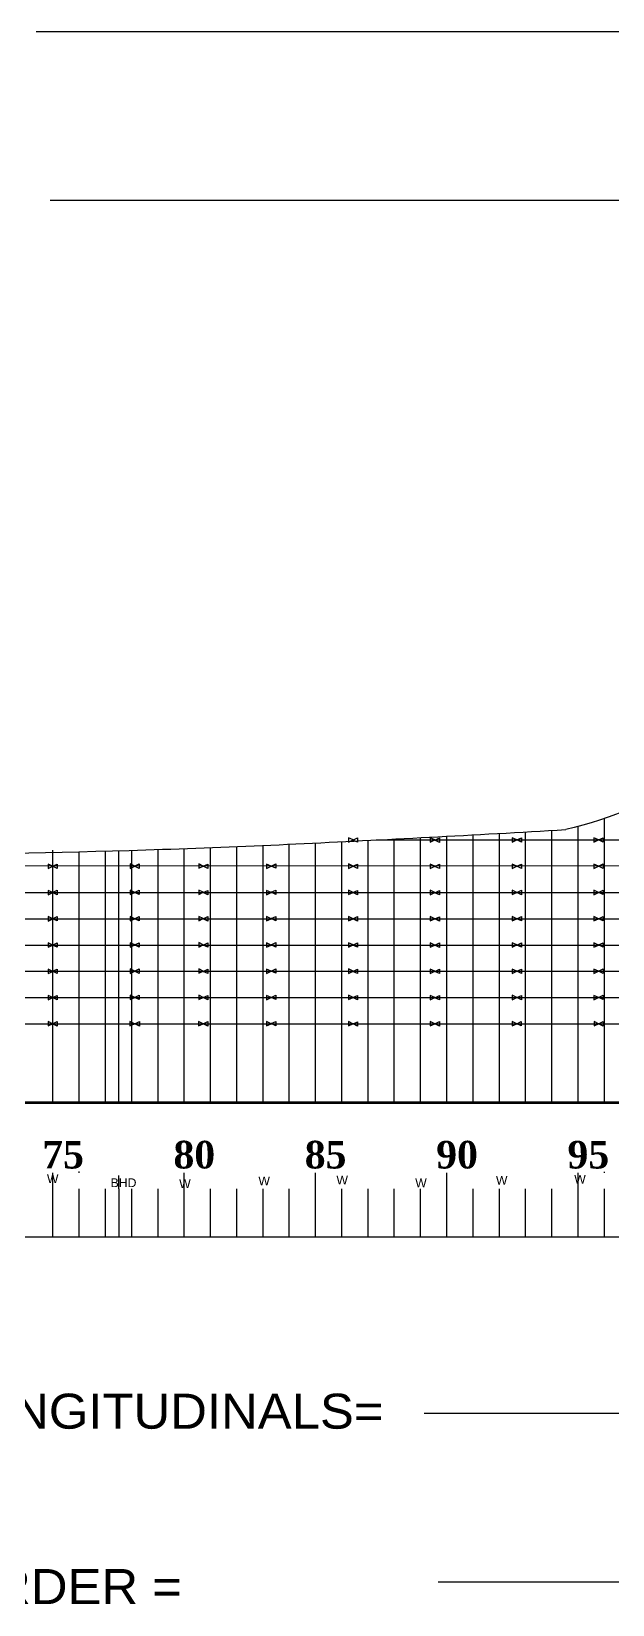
# Model space of a CAD drawing. Header units: millimetres. Extents: x -312175 to -205095, y 187857 to 277449.
# Drawn here: x -242331 to -229054, y 224533 to 260478 of the extents above; entities that cross this region are included whole.
import ezdxf

# ---------------------------------------------------------------- set-up
doc = ezdxf.new("R2010")
doc.units = ezdxf.units.MM
doc.header["$MEASUREMENT"] = 0
doc.layers.add('B.line', color=1, linetype='Continuous', lineweight=25)
doc.layers.add('Layer1', color=7, linetype='Continuous')
doc.styles.add('MtXpl_Times_New_Roma_1', font='timesbd.ttf')
doc.styles.get("Standard").update_dxf_attribs({"font": 'arial.ttf', "height": 50})

msp = doc.modelspace()

# ---------------------------------------------------------------- linework, layer by layer
for p, q in [((-242223, 260478), (-223153, 260478)), ((-241903, 256626), (-224115, 256626)), ((-229840, 235992), (-229840, 242310)), ((-229240, 235992), (-229240, 242494)), ((-235840, 235992), (-235840, 241934)), ((-235240, 235992), (-235240, 241963)), ((-234640, 235992), (-234640, 241994)), ((-234452, 242003), (-213476, 242003)), ((-234040, 235992), (-234040, 242025)), ((-233440, 235992), (-233440, 242056)), ((-232840, 235992), (-232840, 242088)), ((-232240, 235992), (-232240, 242121)), ((-231640, 235992), (-231640, 242154)), ((-231040, 235992), (-231040, 242187)), ((-230440, 235992), (-230440, 242221)), ((-241840, 235992), (-241840, 241769)), ((-241240, 235992), (-241240, 241735)), ((-240640, 235992), (-240640, 241750)), ((-240332, 235977), (-240332, 241759)), ((-240040, 235992), (-240040, 241768)), ((-239440, 235992), (-239440, 241786)), ((-238840, 235992), (-238840, 241807)), ((-238240, 235992), (-238240, 241830)), ((-237640, 235992), (-237640, 241854)), ((-237040, 235992), (-237040, 241879)), ((-236440, 235992), (-236440, 241906)), ((-288813, 241445), (-213640, 241404)), ((-288426, 240798), (-213869, 240803)), ((-287922, 240203), (-214071, 240203)), ((-287249, 239603), (-214279, 239603)), ((-286371, 239003), (-214494, 239003)), ((-285186, 238403), (-214723, 238403)), ((-283579, 237803), (-215001, 237803)), ((-233361, 228903), (-214291, 228903)), ((-233040, 225051), (-215253, 225051))]:
    msp.add_line(p, q)
at = {"lineweight": -2}
msp.add_line((-286748, 235992), (-205437, 235992), dxfattribs=at)
at = {"color": 240, "true_color": 0xed1f24}
for p, q in [((-241240, 234399), (-241240, 234431)), ((-229240, 234399), (-229240, 234417))]:
    msp.add_line(p, q, dxfattribs=at)
at = {"color": 4}
msp.add_line((-240332, 234030), (-240332, 234336), dxfattribs=at)
at = {"color": 0, "lineweight": -2}
msp.add_line((-289174, 232935), (-211468, 232935), dxfattribs=at)
msp.add_open_spline([(-289139, 245550), (-289123, 244834), (-289102, 243825), (-289185, 241374), (-286784, 238860), (-283271, 237703), (-279606, 236480), (-277513, 235952), (-276150, 236017), (-256822, 236017), (-237493, 236017), (-218164, 236017), (-217935, 236016), (-217704, 236033), (-217290, 236098), (-217107, 236140), (-216839, 236222), (-216750, 236253), (-216619, 236304), (-216576, 236322), (-216490, 236360), (-216448, 236379), (-216363, 236420), (-216321, 236442), (-216220, 236496), (-216162, 236531), (-216042, 236606), (-215982, 236647), (-215893, 236712), (-215864, 236735), (-215807, 236781), (-215779, 236804), (-215712, 236863), (-215673, 236899), (-215513, 237056), (-215400, 237188), (-215246, 237399), (-215197, 237471), (-215130, 237578), (-215110, 237611), (-215030, 237747), (-214974, 237852), (-214895, 238013), (-214869, 238067), (-214777, 238269), (-214715, 238419), (-214627, 238647), (-214598, 238723), (-214555, 238838), (-214541, 238876), (-214513, 238952), (-214499, 238991), (-214354, 239389), (-214227, 239750), (-214040, 240293), (-213979, 240474), (-213888, 240745), (-213858, 240836), (-213453, 242057), (-213097, 243198), (-212541, 244899), (-212351, 245464), (-212055, 246307), (-211954, 246587), (-211804, 246990), (-211758, 247113), (-211711, 247236)], degree=3, knots=[1681.791469, 1681.791469, 1681.791469, 1681.791469, 3670.526837, 4586.107178, 8044.060572, 11899.904344, 15317.296453, 18668.44851, 18668.44851, 18668.44851, 18669.44851, 18669.44851, 18669.44851, 19216.196281, 19216.196281, 19656.278089, 19656.278089, 19876.318993, 19876.318993, 19986.339445, 19986.339445, 20096.359897, 20096.359897, 20206.380349, 20206.380349, 20365.163906, 20365.163906, 20535.664751, 20535.664751, 20620.915174, 20620.915174, 20706.165596, 20706.165596, 20827.738057, 20827.738057, 21222.855369, 21222.855369, 21420.414024, 21420.414024, 21508.03899, 21508.03899, 21778.099881, 21778.099881, 21913.130327, 21913.130327, 22277.803396, 22277.803396, 22460.13993, 22460.13993, 22551.308197, 22551.308197, 22642.476465, 22642.476465, 23501.280818, 23501.280818, 23930.682995, 23930.682995, 24145.384084, 24145.384084, 26819.424213, 26819.424213, 28156.444278, 28156.444278, 28824.95431, 28824.95431, 29120.817469, 29120.817469, 29120.817469, 29120.817469])
at = {"lineweight": -2}
for points, knots in [([(-224690, 245881), (-224672, 245881), (-224653, 245881), (-224635, 245881), (-226012, 244051), (-228047, 242714), (-230125, 242239)], [0, 0, 0, 0, 1, 1, 1, 6362.109799, 6362.109799, 6362.109799, 6362.109799]), ([(-262676, 241818), (-258964, 241769), (-251186, 241641), (-241369, 241657), (-234234, 242010), (-231163, 242180), (-230125, 242239)], [26421.916067, 26421.916067, 26421.916067, 26421.916067, 37565.564867, 49772.722277, 55880.986431, 59001.102266, 59001.102266, 59001.102266, 59001.102266])]:
    msp.add_open_spline(points, degree=3, knots=knots, dxfattribs=at)
at = {"layer": 'B.line'}
for p, q in [((-234984, 242005), (-235088, 242055)), ((-235088, 242055), (-235088, 242005)), ((-235088, 242005), (-235088, 241955)), ((-235088, 241955), (-234984, 242005)), ((-234985, 242001), (-234881, 242051)), ((-234881, 241951), (-234985, 242001)), ((-234881, 242051), (-234881, 242001)), ((-234881, 242001), (-234881, 241951)), ((-233115, 242003), (-233219, 242053)), ((-233219, 242053), (-233219, 242003)), ((-233219, 242003), (-233219, 241953)), ((-233219, 241953), (-233115, 242003)), ((-233113, 241999), (-233009, 242049)), ((-233009, 241949), (-233113, 241999)), ((-233009, 242049), (-233009, 241999)), ((-233009, 241999), (-233009, 241949)), ((-231243, 242004), (-231347, 242054)), ((-231347, 242054), (-231347, 242004)), ((-231347, 242004), (-231347, 241954)), ((-231347, 241954), (-231243, 242004)), ((-231239, 242003), (-231135, 242053)), ((-231135, 241953), (-231239, 242003)), ((-231135, 242053), (-231135, 242003)), ((-231135, 242003), (-231135, 241953)), ((-229374, 242003), (-229478, 242053)), ((-229478, 242053), (-229478, 242003)), ((-229478, 242003), (-229478, 241953)), ((-229478, 241953), (-229374, 242003)), ((-229373, 242005), (-229269, 242055)), ((-229269, 241955), (-229373, 242005)), ((-229269, 242055), (-229269, 242005)), ((-229269, 242005), (-229269, 241955)), ((-241844, 241401), (-241948, 241451)), ((-241948, 241451), (-241948, 241401)), ((-241948, 241401), (-241948, 241351)), ((-241948, 241351), (-241844, 241401)), ((-241848, 241403), (-241744, 241453)), ((-241744, 241353), (-241848, 241403)), ((-241744, 241453), (-241744, 241403)), ((-241744, 241403), (-241744, 241353)), ((-239973, 241405), (-240077, 241455)), ((-240077, 241455), (-240077, 241405)), ((-240077, 241405), (-240077, 241355)), ((-240077, 241355), (-239973, 241405)), ((-239975, 241405), (-239871, 241455)), ((-239871, 241355), (-239975, 241405)), ((-239871, 241455), (-239871, 241405)), ((-239871, 241405), (-239871, 241355)), ((-238405, 241407), (-238509, 241457)), ((-238509, 241457), (-238509, 241407)), ((-238509, 241407), (-238509, 241357)), ((-238509, 241357), (-238405, 241407)), ((-238405, 241401), (-238301, 241451)), ((-238301, 241351), (-238405, 241401)), ((-238301, 241451), (-238301, 241401)), ((-238301, 241401), (-238301, 241351)), ((-236858, 241402), (-236962, 241452)), ((-236962, 241452), (-236962, 241402)), ((-236962, 241402), (-236962, 241352)), ((-236962, 241352), (-236858, 241402)), ((-236851, 241407), (-236747, 241457)), ((-236747, 241357), (-236851, 241407)), ((-236747, 241457), (-236747, 241407)), ((-236747, 241407), (-236747, 241357)), ((-234984, 241405), (-235088, 241455)), ((-235088, 241455), (-235088, 241405)), ((-235088, 241405), (-235088, 241355)), ((-235088, 241355), (-234984, 241405)), ((-234985, 241401), (-234881, 241451)), ((-234881, 241351), (-234985, 241401)), ((-234881, 241451), (-234881, 241401)), ((-234881, 241401), (-234881, 241351)), ((-233115, 241403), (-233219, 241453)), ((-233219, 241453), (-233219, 241403)), ((-233219, 241403), (-233219, 241353)), ((-233219, 241353), (-233115, 241403)), ((-233113, 241399), (-233009, 241449)), ((-233009, 241349), (-233113, 241399)), ((-233009, 241449), (-233009, 241399)), ((-233009, 241399), (-233009, 241349)), ((-231243, 241404), (-231347, 241454)), ((-231347, 241454), (-231347, 241404)), ((-231347, 241404), (-231347, 241354)), ((-231347, 241354), (-231243, 241404)), ((-231239, 241403), (-231135, 241453)), ((-231135, 241353), (-231239, 241403)), ((-231135, 241453), (-231135, 241403)), ((-231135, 241403), (-231135, 241353)), ((-229374, 241403), (-229478, 241453)), ((-229478, 241453), (-229478, 241403)), ((-229478, 241403), (-229478, 241353)), ((-229478, 241353), (-229374, 241403)), ((-229373, 241405), (-229269, 241455)), ((-229269, 241355), (-229373, 241405)), ((-229269, 241455), (-229269, 241405)), ((-229269, 241405), (-229269, 241355)), ((-241844, 240801), (-241948, 240851)), ((-241948, 240851), (-241948, 240801)), ((-241848, 240803), (-241744, 240853)), ((-241744, 240853), (-241744, 240803)), ((-239973, 240805), (-240077, 240855)), ((-240077, 240855), (-240077, 240805)), ((-239975, 240805), (-239871, 240855)), ((-239871, 240855), (-239871, 240805)), ((-238405, 240807), (-238509, 240857)), ((-238509, 240857), (-238509, 240807)), ((-238405, 240801), (-238301, 240851)), ((-238301, 240851), (-238301, 240801)), ((-236858, 240802), (-236962, 240852)), ((-236962, 240852), (-236962, 240802)), ((-236851, 240807), (-236747, 240857)), ((-236747, 240857), (-236747, 240807)), ((-234984, 240805), (-235088, 240855)), ((-235088, 240855), (-235088, 240805)), ((-234985, 240801), (-234881, 240851)), ((-234881, 240851), (-234881, 240801)), ((-233115, 240803), (-233219, 240853)), ((-233219, 240853), (-233219, 240803)), ((-233113, 240799), (-233009, 240849)), ((-233009, 240849), (-233009, 240799)), ((-231243, 240804), (-231347, 240854)), ((-231347, 240854), (-231347, 240804)), ((-231239, 240803), (-231135, 240853)), ((-231135, 240853), (-231135, 240803)), ((-229374, 240803), (-229478, 240853)), ((-229478, 240853), (-229478, 240803)), ((-229373, 240805), (-229269, 240855)), ((-229269, 240855), (-229269, 240805)), ((-241948, 240801), (-241948, 240751)), ((-241948, 240751), (-241844, 240801)), ((-241744, 240753), (-241848, 240803)), ((-241744, 240803), (-241744, 240753)), ((-240077, 240805), (-240077, 240755)), ((-240077, 240755), (-239973, 240805)), ((-239871, 240755), (-239975, 240805)), ((-239871, 240805), (-239871, 240755)), ((-238509, 240807), (-238509, 240757)), ((-238509, 240757), (-238405, 240807)), ((-238301, 240751), (-238405, 240801)), ((-238301, 240801), (-238301, 240751)), ((-236962, 240802), (-236962, 240752)), ((-236962, 240752), (-236858, 240802)), ((-236747, 240757), (-236851, 240807)), ((-236747, 240807), (-236747, 240757)), ((-235088, 240805), (-235088, 240755)), ((-235088, 240755), (-234984, 240805)), ((-234881, 240751), (-234985, 240801)), ((-234881, 240801), (-234881, 240751)), ((-233219, 240803), (-233219, 240753)), ((-233219, 240753), (-233115, 240803)), ((-233009, 240749), (-233113, 240799)), ((-233009, 240799), (-233009, 240749)), ((-231347, 240804), (-231347, 240754)), ((-231347, 240754), (-231243, 240804)), ((-231135, 240753), (-231239, 240803)), ((-231135, 240803), (-231135, 240753)), ((-229478, 240803), (-229478, 240753)), ((-229478, 240753), (-229374, 240803)), ((-229269, 240755), (-229373, 240805)), ((-229269, 240805), (-229269, 240755)), ((-241844, 240201), (-241948, 240251)), ((-241948, 240251), (-241948, 240201)), ((-241948, 240201), (-241948, 240151)), ((-241948, 240151), (-241844, 240201)), ((-241848, 240203), (-241744, 240253)), ((-241744, 240153), (-241848, 240203)), ((-241744, 240253), (-241744, 240203)), ((-241744, 240203), (-241744, 240153)), ((-239973, 240205), (-240077, 240255)), ((-240077, 240255), (-240077, 240205)), ((-240077, 240205), (-240077, 240155)), ((-240077, 240155), (-239973, 240205)), ((-239975, 240205), (-239871, 240255)), ((-239871, 240155), (-239975, 240205)), ((-239871, 240255), (-239871, 240205)), ((-239871, 240205), (-239871, 240155)), ((-238405, 240207), (-238509, 240257)), ((-238509, 240257), (-238509, 240207)), ((-238509, 240207), (-238509, 240157)), ((-238509, 240157), (-238405, 240207)), ((-238405, 240201), (-238301, 240251)), ((-238301, 240151), (-238405, 240201)), ((-238301, 240251), (-238301, 240201)), ((-238301, 240201), (-238301, 240151)), ((-236858, 240202), (-236962, 240252)), ((-236962, 240252), (-236962, 240202)), ((-236962, 240202), (-236962, 240152)), ((-236962, 240152), (-236858, 240202)), ((-236851, 240207), (-236747, 240257)), ((-236747, 240157), (-236851, 240207)), ((-236747, 240257), (-236747, 240207)), ((-236747, 240207), (-236747, 240157)), ((-234984, 240205), (-235088, 240255)), ((-235088, 240255), (-235088, 240205)), ((-235088, 240205), (-235088, 240155)), ((-235088, 240155), (-234984, 240205)), ((-234985, 240201), (-234881, 240251)), ((-234881, 240151), (-234985, 240201)), ((-234881, 240251), (-234881, 240201)), ((-234881, 240201), (-234881, 240151)), ((-233115, 240203), (-233219, 240253)), ((-233219, 240253), (-233219, 240203)), ((-233219, 240203), (-233219, 240153)), ((-233219, 240153), (-233115, 240203)), ((-233113, 240199), (-233009, 240249)), ((-233009, 240149), (-233113, 240199)), ((-233009, 240249), (-233009, 240199)), ((-233009, 240199), (-233009, 240149)), ((-231243, 240204), (-231347, 240254)), ((-231347, 240254), (-231347, 240204)), ((-231347, 240204), (-231347, 240154)), ((-231347, 240154), (-231243, 240204)), ((-231239, 240203), (-231135, 240253)), ((-231135, 240153), (-231239, 240203)), ((-231135, 240253), (-231135, 240203)), ((-231135, 240203), (-231135, 240153)), ((-229374, 240203), (-229478, 240253)), ((-229478, 240253), (-229478, 240203)), ((-229478, 240203), (-229478, 240153)), ((-229478, 240153), (-229374, 240203)), ((-229373, 240205), (-229269, 240255)), ((-229269, 240155), (-229373, 240205)), ((-229269, 240255), (-229269, 240205)), ((-229269, 240205), (-229269, 240155)), ((-241844, 239601), (-241948, 239651)), ((-241948, 239651), (-241948, 239601)), ((-241948, 239601), (-241948, 239551)), ((-241948, 239551), (-241844, 239601)), ((-241848, 239603), (-241744, 239653)), ((-241744, 239553), (-241848, 239603)), ((-241744, 239653), (-241744, 239603)), ((-241744, 239603), (-241744, 239553)), ((-239973, 239605), (-240077, 239655)), ((-240077, 239655), (-240077, 239605)), ((-240077, 239605), (-240077, 239555)), ((-240077, 239555), (-239973, 239605)), ((-239975, 239605), (-239871, 239655)), ((-239871, 239555), (-239975, 239605)), ((-239871, 239655), (-239871, 239605)), ((-239871, 239605), (-239871, 239555)), ((-238405, 239607), (-238509, 239657)), ((-238509, 239657), (-238509, 239607)), ((-238509, 239607), (-238509, 239557)), ((-238509, 239557), (-238405, 239607)), ((-238405, 239601), (-238301, 239651)), ((-238301, 239551), (-238405, 239601)), ((-238301, 239651), (-238301, 239601)), ((-238301, 239601), (-238301, 239551)), ((-236858, 239602), (-236962, 239652)), ((-236962, 239652), (-236962, 239602)), ((-236962, 239602), (-236962, 239552)), ((-236962, 239552), (-236858, 239602)), ((-236851, 239607), (-236747, 239657)), ((-236747, 239557), (-236851, 239607)), ((-236747, 239657), (-236747, 239607)), ((-236747, 239607), (-236747, 239557)), ((-234984, 239605), (-235088, 239655)), ((-235088, 239655), (-235088, 239605)), ((-235088, 239605), (-235088, 239555)), ((-235088, 239555), (-234984, 239605)), ((-234985, 239601), (-234881, 239651)), ((-234881, 239551), (-234985, 239601)), ((-234881, 239651), (-234881, 239601)), ((-234881, 239601), (-234881, 239551)), ((-233115, 239603), (-233219, 239653)), ((-233219, 239653), (-233219, 239603)), ((-233219, 239603), (-233219, 239553)), ((-233219, 239553), (-233115, 239603)), ((-233113, 239599), (-233009, 239649)), ((-233009, 239549), (-233113, 239599)), ((-233009, 239649), (-233009, 239599)), ((-233009, 239599), (-233009, 239549)), ((-231243, 239604), (-231347, 239654)), ((-231347, 239654), (-231347, 239604)), ((-231347, 239604), (-231347, 239554)), ((-231347, 239554), (-231243, 239604)), ((-231239, 239603), (-231135, 239653)), ((-231135, 239553), (-231239, 239603)), ((-231135, 239653), (-231135, 239603)), ((-231135, 239603), (-231135, 239553)), ((-229374, 239603), (-229478, 239653)), ((-229478, 239653), (-229478, 239603)), ((-229478, 239603), (-229478, 239553)), ((-229478, 239553), (-229374, 239603)), ((-229373, 239605), (-229269, 239655)), ((-229269, 239555), (-229373, 239605)), ((-229269, 239655), (-229269, 239605)), ((-229269, 239605), (-229269, 239555)), ((-241844, 239001), (-241948, 239051)), ((-241948, 239051), (-241948, 239001)), ((-241848, 239003), (-241744, 239053)), ((-241744, 239053), (-241744, 239003)), ((-239973, 239005), (-240077, 239055)), ((-240077, 239055), (-240077, 239005)), ((-239975, 239005), (-239871, 239055)), ((-239871, 239055), (-239871, 239005)), ((-238405, 239007), (-238509, 239057)), ((-238509, 239057), (-238509, 239007)), ((-238405, 239001), (-238301, 239051)), ((-238301, 239051), (-238301, 239001)), ((-236858, 239002), (-236962, 239052)), ((-236962, 239052), (-236962, 239002)), ((-236851, 239007), (-236747, 239057)), ((-236747, 239057), (-236747, 239007)), ((-234984, 239005), (-235088, 239055)), ((-235088, 239055), (-235088, 239005)), ((-234985, 239001), (-234881, 239051)), ((-234881, 239051), (-234881, 239001)), ((-233115, 239003), (-233219, 239053)), ((-233219, 239053), (-233219, 239003)), ((-233113, 238999), (-233009, 239049)), ((-233009, 239049), (-233009, 238999)), ((-231243, 239004), (-231347, 239054)), ((-231347, 239054), (-231347, 239004)), ((-231239, 239003), (-231135, 239053)), ((-231135, 239053), (-231135, 239003)), ((-229374, 239003), (-229478, 239053)), ((-229478, 239053), (-229478, 239003)), ((-229373, 239005), (-229269, 239055)), ((-229269, 239055), (-229269, 239005)), ((-241948, 239001), (-241948, 238951)), ((-241948, 238951), (-241844, 239001)), ((-241744, 238953), (-241848, 239003)), ((-241744, 239003), (-241744, 238953)), ((-240077, 239005), (-240077, 238955)), ((-240077, 238955), (-239973, 239005)), ((-239871, 238955), (-239975, 239005)), ((-239871, 239005), (-239871, 238955)), ((-238509, 239007), (-238509, 238957)), ((-238509, 238957), (-238405, 239007)), ((-238301, 238951), (-238405, 239001)), ((-238301, 239001), (-238301, 238951)), ((-236962, 239002), (-236962, 238952)), ((-236962, 238952), (-236858, 239002)), ((-236747, 238957), (-236851, 239007)), ((-236747, 239007), (-236747, 238957)), ((-235088, 239005), (-235088, 238955)), ((-235088, 238955), (-234984, 239005)), ((-234881, 238951), (-234985, 239001)), ((-234881, 239001), (-234881, 238951)), ((-233219, 239003), (-233219, 238953)), ((-233219, 238953), (-233115, 239003)), ((-233009, 238949), (-233113, 238999)), ((-233009, 238999), (-233009, 238949)), ((-231347, 239004), (-231347, 238954)), ((-231347, 238954), (-231243, 239004)), ((-231135, 238953), (-231239, 239003)), ((-231135, 239003), (-231135, 238953)), ((-229478, 239003), (-229478, 238953)), ((-229478, 238953), (-229374, 239003)), ((-229269, 238955), (-229373, 239005)), ((-229269, 239005), (-229269, 238955)), ((-241844, 238401), (-241948, 238451)), ((-241948, 238451), (-241948, 238401)), ((-241948, 238401), (-241948, 238351)), ((-241948, 238351), (-241844, 238401)), ((-241848, 238403), (-241744, 238453)), ((-241744, 238353), (-241848, 238403)), ((-241744, 238453), (-241744, 238403)), ((-241744, 238403), (-241744, 238353)), ((-239973, 238405), (-240077, 238455)), ((-240077, 238455), (-240077, 238405)), ((-240077, 238405), (-240077, 238355)), ((-240077, 238355), (-239973, 238405)), ((-239975, 238405), (-239871, 238455)), ((-239871, 238355), (-239975, 238405)), ((-239871, 238455), (-239871, 238405)), ((-239871, 238405), (-239871, 238355)), ((-238405, 238407), (-238509, 238457)), ((-238509, 238457), (-238509, 238407)), ((-238509, 238407), (-238509, 238357)), ((-238509, 238357), (-238405, 238407)), ((-238405, 238401), (-238301, 238451)), ((-238301, 238351), (-238405, 238401)), ((-238301, 238451), (-238301, 238401)), ((-238301, 238401), (-238301, 238351)), ((-236858, 238402), (-236962, 238452)), ((-236962, 238452), (-236962, 238402)), ((-236962, 238402), (-236962, 238352)), ((-236962, 238352), (-236858, 238402)), ((-236851, 238407), (-236747, 238457)), ((-236747, 238357), (-236851, 238407)), ((-236747, 238457), (-236747, 238407)), ((-236747, 238407), (-236747, 238357)), ((-234984, 238405), (-235088, 238455)), ((-235088, 238455), (-235088, 238405)), ((-235088, 238405), (-235088, 238355)), ((-235088, 238355), (-234984, 238405)), ((-234985, 238401), (-234881, 238451)), ((-234881, 238351), (-234985, 238401)), ((-234881, 238451), (-234881, 238401)), ((-234881, 238401), (-234881, 238351)), ((-233115, 238403), (-233219, 238453)), ((-233219, 238453), (-233219, 238403)), ((-233219, 238403), (-233219, 238353)), ((-233219, 238353), (-233115, 238403)), ((-233113, 238399), (-233009, 238449)), ((-233009, 238349), (-233113, 238399)), ((-233009, 238449), (-233009, 238399)), ((-233009, 238399), (-233009, 238349)), ((-231243, 238404), (-231347, 238454)), ((-231347, 238454), (-231347, 238404)), ((-231347, 238404), (-231347, 238354)), ((-231347, 238354), (-231243, 238404)), ((-231239, 238403), (-231135, 238453)), ((-231135, 238353), (-231239, 238403)), ((-231135, 238453), (-231135, 238403)), ((-231135, 238403), (-231135, 238353)), ((-229374, 238403), (-229478, 238453)), ((-229478, 238453), (-229478, 238403)), ((-229478, 238403), (-229478, 238353)), ((-229478, 238353), (-229374, 238403)), ((-229373, 238405), (-229269, 238455)), ((-229269, 238355), (-229373, 238405)), ((-229269, 238455), (-229269, 238405)), ((-229269, 238405), (-229269, 238355)), ((-241847, 237803), (-241951, 237853)), ((-241951, 237853), (-241951, 237803)), ((-241951, 237803), (-241951, 237753)), ((-241951, 237753), (-241847, 237803)), ((-241847, 237802), (-241743, 237852)), ((-241743, 237752), (-241847, 237802)), ((-241743, 237852), (-241743, 237802)), ((-241743, 237802), (-241743, 237752)), ((-239976, 237803), (-240080, 237853)), ((-240080, 237853), (-240080, 237803)), ((-240080, 237803), (-240080, 237753)), ((-240080, 237753), (-239976, 237803)), ((-239969, 237802), (-239866, 237852)), ((-239866, 237752), (-239969, 237802)), ((-239866, 237852), (-239866, 237802)), ((-239866, 237802), (-239866, 237752)), ((-238407, 237803), (-238511, 237853)), ((-238511, 237853), (-238511, 237803)), ((-238511, 237803), (-238511, 237753)), ((-238511, 237753), (-238407, 237803)), ((-238405, 237802), (-238301, 237852)), ((-238301, 237752), (-238405, 237802)), ((-238301, 237852), (-238301, 237802)), ((-238301, 237802), (-238301, 237752)), ((-236856, 237803), (-236960, 237853)), ((-236960, 237853), (-236960, 237803)), ((-236960, 237803), (-236960, 237753)), ((-236960, 237753), (-236856, 237803)), ((-236855, 237806), (-236751, 237856)), ((-236751, 237756), (-236855, 237806)), ((-236751, 237856), (-236751, 237806)), ((-236751, 237806), (-236751, 237756)), ((-234987, 237803), (-235090, 237853)), ((-235090, 237853), (-235090, 237803)), ((-235090, 237803), (-235090, 237753)), ((-235090, 237753), (-234987, 237803)), ((-234984, 237800), (-234880, 237850)), ((-234880, 237750), (-234984, 237800)), ((-234880, 237850), (-234880, 237800)), ((-234880, 237800), (-234880, 237750)), ((-233116, 237803), (-233220, 237853)), ((-233220, 237853), (-233220, 237803)), ((-233220, 237803), (-233220, 237753)), ((-233220, 237753), (-233116, 237803)), ((-233111, 237802), (-233007, 237852)), ((-233007, 237752), (-233111, 237802)), ((-233007, 237852), (-233007, 237802)), ((-233007, 237802), (-233007, 237752)), ((-231244, 237803), (-231348, 237853)), ((-231348, 237853), (-231348, 237803)), ((-231348, 237803), (-231348, 237753)), ((-231348, 237753), (-231244, 237803)), ((-231244, 237804), (-231140, 237854)), ((-231140, 237754), (-231244, 237804)), ((-231140, 237854), (-231140, 237804)), ((-231140, 237804), (-231140, 237754)), ((-229373, 237803), (-229477, 237853)), ((-229477, 237853), (-229477, 237803)), ((-229477, 237803), (-229477, 237753)), ((-229477, 237753), (-229373, 237803)), ((-229373, 237802), (-229269, 237852)), ((-229269, 237752), (-229373, 237802)), ((-229269, 237852), (-229269, 237802)), ((-229269, 237802), (-229269, 237752))]:
    msp.add_line(p, q, dxfattribs=at)
at = {"layer": 'Layer1', "lineweight": -2, "ltscale": 100}
msp.add_line((-276134, 235992), (-217644, 235992), dxfattribs=at)
at = {"layer": 'Layer1', "color": 0, "lineweight": -2, "ltscale": 100}
for p, q in [((-241840, 232935), (-241840, 234399)), ((-238840, 232935), (-238840, 234399)), ((-235840, 232935), (-235840, 234399)), ((-232840, 232935), (-232840, 234399)), ((-229840, 232935), (-229840, 234399)), ((-241240, 232935), (-241240, 234032)), ((-240640, 232935), (-240640, 234032)), ((-240332, 234030), (-240332, 232930)), ((-240040, 232935), (-240040, 234032)), ((-239440, 232935), (-239440, 234032)), ((-238240, 232935), (-238240, 234032)), ((-237640, 232935), (-237640, 234032)), ((-237040, 232935), (-237040, 234032)), ((-236440, 232935), (-236440, 234032)), ((-235240, 232935), (-235240, 234032)), ((-234640, 232935), (-234640, 234032)), ((-234040, 232935), (-234040, 234032)), ((-233440, 232935), (-233440, 234032)), ((-232240, 232935), (-232240, 234032)), ((-231640, 232935), (-231640, 234032)), ((-231040, 232935), (-231040, 234032)), ((-230440, 232935), (-230440, 234032)), ((-229240, 232935), (-229240, 234032))]:
    msp.add_line(p, q, dxfattribs=at)

# ---------------------------------------------------------------- texts
at = {"color": 0, "style": 'MtXpl_Times_New_Roma_1', "width": 1.000004}
for s, p in [('75', (-242086, 234497)), ('80', (-239087, 234497)), ('85', (-236087, 234497)), ('90', (-233083, 234497)), ('95', (-230083, 234497))]:
    msp.add_text(s, height=630.8, dxfattribs=at).set_placement(p)
at = {"width": 1.039397}
for s, p in [('DECK LONGITUDINALS=', (-247873, 228551)), ('DECK GIRDER =', (-247960, 224544))]:
    msp.add_text(s, height=800, dxfattribs=at).set_placement(p)
at = {"layer": 'Layer1', "color": 0, "width": 1.000004}
for s, p in [('W', (-241978, 234165)), ('BHD', (-240522, 234070)), ('W', (-238956, 234049)), ('W', (-237146, 234111)), ('W', (-235363, 234131)), ('W', (-233563, 234069)), ('W', (-231718, 234127)), ('W', (-229929, 234150))]:
    msp.add_text(s, height=200, dxfattribs=at).set_placement(p)

doc.saveas('drawing.dxf')
